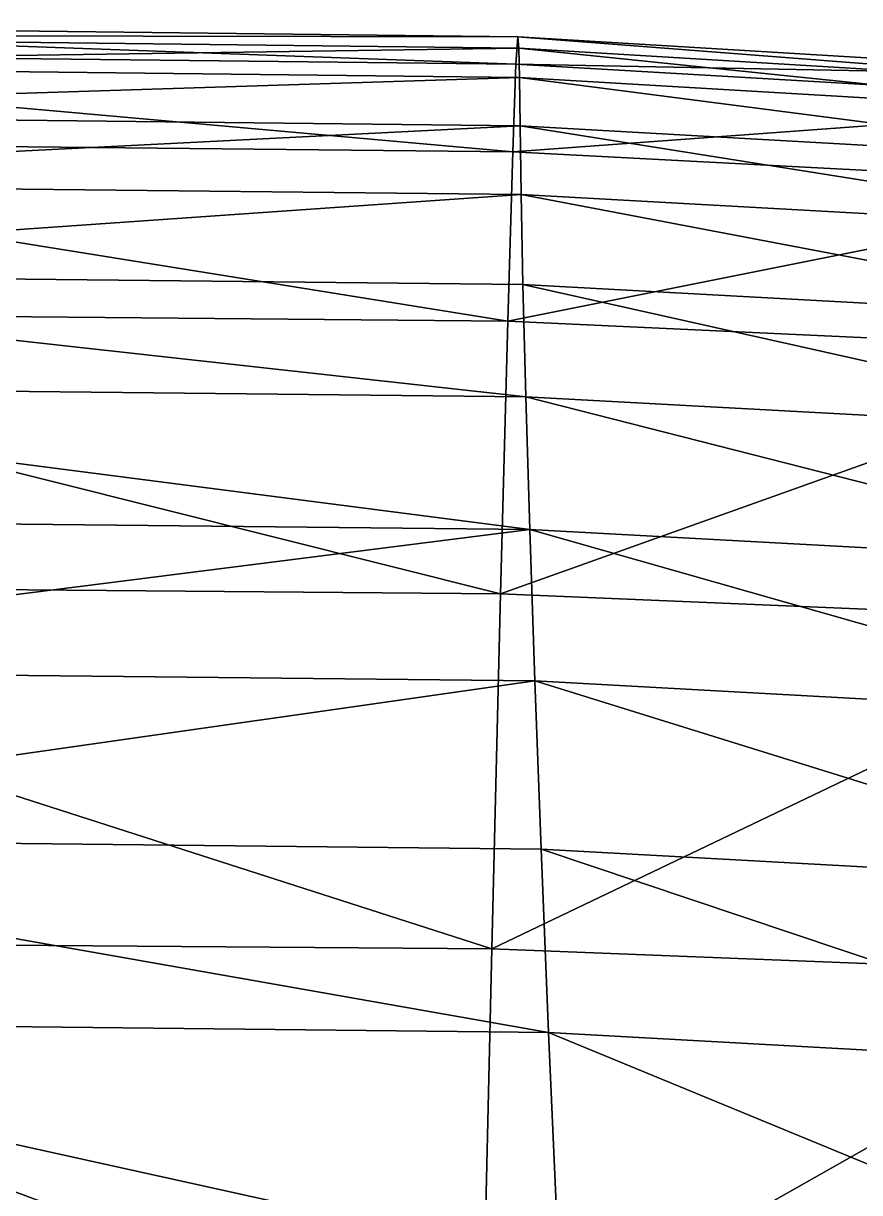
# Model space of a CAD drawing. Header units: centimetres. Extents: x -1118 to 1118, y -522 to 523.
# Drawn here: x -46.35 to -24.46, y 492.68 to 523.28 of the extents above; entities that cross this region are included whole.
import ezdxf

# ---------------------------------------------------------------- set-up
doc = ezdxf.new("R2010")
doc.units = ezdxf.units.CM
doc.layers.add('fabric', color=7, linetype='Continuous', true_color=0x9ab9e5)

msp = doc.modelspace()

# ---------------------------------------------------------------- meshes
at = {"layer": 'fabric', "color": 112, "true_color": 0x00d879}
mesh = msp.add_polyface(dxfattribs=at)
corners = [(-35.274, 438.204, 420.606), (-35.07, 450.907, 413.676), (-66.252, 451.086, 413.991), (-65.79, 463.851, 406.176), (-34.842, 463.656, 405.871), (-65.292, 476.373, 397.728), (-34.596, 476.165, 397.432), (-64.768, 488.367, 388.891), (-34.338, 488.147, 388.603), (-64.256, 499.29, 380.211), (-34.085, 499.057, 379.934), (-63.791, 508.601, 372.238), (-33.856, 508.353, 371.975), (-63.41, 515.759, 365.521), (-33.667, 515.488, 365.287), (-63.149, 520.221, 360.609), (-33.538, 519.917, 360.428), (-62.981, 522.543, 357.023), (-33.456, 522.208, 356.916), (-62.883, 523.279, 354.287), (-33.407, 522.929, 354.267), (-62.829, 522.981, 351.922), (-33.381, 522.632, 351.983), (-118.052, 522.979, 351.923), (-118.138, 523.276, 354.288), (-62.793, 522.206, 349.452), (-33.363, 521.866, 349.568), (-62.757, 520.926, 346.672), (-33.345, 520.599, 346.824), (-117.936, 520.924, 346.674), (-117.993, 522.203, 349.453), (-62.7, 519.118, 343.38), (-33.317, 518.8, 343.551), (-62.605, 516.757, 339.371), (-33.27, 516.444, 339.552), (-117.722, 516.755, 339.373), (-117.854, 519.116, 343.381), (-59.966, 482.87, 281.695), (-60.712, 491.107, 295.933), (-32.336, 490.799, 296.123), (-31.968, 482.562, 281.886), (-58.931, 470.108, 263.014), (-31.457, 469.801, 263.206), (-112.628, 470.111, 263.022), (-114.072, 482.873, 281.703), (-61.968, 506.381, 321.995), (-62.24, 510.342, 328.635), (-33.09, 510.03, 328.82), (-32.956, 506.069, 322.179), (-61.636, 501.979, 314.563), (-32.792, 501.668, 314.748), (-116.392, 501.98, 314.569), (-116.849, 506.381, 322)]
mesh.append_faces([[corners[k] for k in face] for face in [(0, 1, 2), (3, 2, 1), (1, 4, 3), (5, 3, 4), (4, 6, 5), (7, 5, 6), (6, 8, 7), (9, 7, 8), (8, 10, 9), (11, 9, 10), (10, 12, 11), (13, 11, 12), (12, 14, 13), (15, 13, 14), (14, 16, 15), (17, 15, 16), (16, 18, 17), (19, 17, 18), (18, 20, 19), (21, 19, 20), (20, 22, 21), (19, 21, 23), (17, 19, 24), (25, 21, 22), (22, 26, 25), (27, 25, 26), (26, 28, 27), (25, 27, 29), (21, 25, 30), (31, 27, 28), (28, 32, 31), (33, 31, 32), (32, 34, 33), (31, 33, 35), (27, 31, 36), (37, 38, 39), (39, 40, 37), (41, 37, 40), (40, 42, 41), (37, 41, 43), (38, 37, 44), (45, 46, 47), (47, 48, 45), (49, 45, 48), (48, 50, 49), (45, 49, 51), (46, 45, 52)]], dxfattribs={"vtx2": -1, "color": 112})
at = {"layer": 'fabric', "color": 124, "true_color": 0x009980}
mesh = msp.add_polyface(dxfattribs=at)
corners = [(-57.528, 450.459, 239.238), (-58.931, 470.107, 263.014), (-31.457, 469.8, 263.206), (-30.765, 450.151, 239.429), (-55.842, 428.776, 212.98), (-29.933, 428.466, 213.167), (-108.32, 428.779, 212.987), (-110.672, 450.462, 239.246), (-112.628, 470.111, 263.022), (-205.593, 450.486, 239.294), (-203.302, 428.798, 213.024), (-207.496, 470.137, 263.074), (-61.242, 497.183, 306.383), (-32.598, 496.873, 306.569), (-32.336, 490.799, 296.123), (-60.711, 491.107, 295.933), (-115.847, 497.184, 306.39), (-115.11, 491.11, 295.941), (-116.392, 501.98, 314.569), (-61.636, 501.979, 314.563), (-32.792, 501.668, 314.748), (-62.452, 513.816, 334.442), (-33.194, 513.504, 334.626), (-33.09, 510.03, 328.82), (-62.239, 510.342, 328.635), (-117.511, 513.814, 334.444), (-117.221, 510.341, 328.639), (-117.721, 516.755, 339.373), (-62.605, 516.757, 339.371), (-33.27, 516.443, 339.552), (-16.687, 450.368, 412.733), (-35.069, 450.907, 413.676), (-35.274, 438.204, 420.606), (-16.597, 463.071, 404.955), (-34.842, 463.656, 405.871), (-16.5, 475.54, 396.543), (-34.596, 476.165, 397.432), (-16.398, 487.486, 387.74), (-34.337, 488.147, 388.603), (-16.298, 498.359, 379.102), (-34.085, 499.057, 379.934), (-16.207, 507.608, 371.186), (-33.855, 508.353, 371.975), (-16.133, 514.676, 364.583), (-33.667, 515.488, 365.287), (-16.082, 519.003, 359.888), (-33.538, 519.917, 360.428), (-16.05, 521.201, 356.596), (-33.456, 522.208, 356.916), (-16.031, 521.881, 354.207), (-33.407, 522.929, 354.267), (-16.02, 521.582, 352.165), (-33.381, 522.632, 351.983), (-16.013, 520.845, 349.917), (-33.363, 521.866, 349.568), (-16.006, 519.617, 347.279), (-33.345, 520.599, 346.824), (-15.995, 517.844, 344.067), (-33.317, 518.8, 343.551), (-15.977, 515.503, 340.096)]
mesh.append_faces([[corners[k] for k in face] for face in [(0, 1, 2), (2, 3, 0), (4, 0, 3), (3, 5, 4), (0, 4, 6), (6, 7, 0), (1, 0, 7), (7, 8, 1), (9, 7, 6), (6, 10, 9), (7, 9, 11), (11, 8, 7), (12, 13, 14), (14, 15, 12), (16, 12, 15), (15, 17, 16), (12, 16, 18), (18, 19, 12), (13, 12, 19), (19, 20, 13), (21, 22, 23), (23, 24, 21), (25, 21, 24), (24, 26, 25), (21, 25, 27), (27, 28, 21), (22, 21, 28), (28, 29, 22), (30, 31, 32), (33, 34, 31), (35, 36, 34), (37, 38, 36), (39, 40, 38), (41, 42, 40), (43, 44, 42), (45, 46, 44), (47, 48, 46), (49, 50, 48), (51, 52, 50), (53, 54, 52), (55, 56, 54), (57, 58, 56), (59, 29, 58)]], dxfattribs={"vtx2": -1, "color": 124})
mesh = msp.add_polyface(dxfattribs=at)
corners = [(-5.102, 497.66, 378.271), (-16.298, 498.359, 379.102), (-16.398, 487.486, 387.74), (-34.337, 488.147, 388.603), (-34.085, 499.057, 379.934), (-16.207, 507.608, 371.186), (-5.08, 506.863, 370.397), (-5.061, 513.864, 363.88), (-16.133, 514.676, 364.583), (-33.855, 508.353, 371.975), (-33.667, 515.488, 365.287), (-16.082, 519.003, 359.888), (-5.048, 518.089, 359.347), (-5.04, 520.194, 356.276), (-16.05, 521.201, 356.596), (-33.538, 519.917, 360.428), (-33.456, 522.208, 356.916), (-16.031, 521.881, 354.207), (-5.036, 520.832, 354.147), (-5.033, 520.532, 352.347), (-16.02, 521.582, 352.165), (-33.407, 522.929, 354.267), (-33.381, 522.632, 351.983), (-16.013, 520.845, 349.917), (-5.031, 519.825, 350.266), (-5.029, 518.635, 347.735), (-16.006, 519.617, 347.279), (-33.363, 521.866, 349.568), (-33.345, 520.599, 346.824), (-15.995, 517.844, 344.067), (-5.027, 516.888, 344.583), (-5.022, 514.562, 340.641), (-15.977, 515.503, 340.096), (-33.317, 518.8, 343.551), (-15.463, 481.625, 282.437), (-31.968, 482.562, 281.886), (-32.336, 490.799, 296.123), (-15.608, 489.861, 296.674), (-4.894, 480.685, 282.985), (-15.853, 505.134, 322.734), (-32.956, 506.069, 322.179), (-33.09, 510.03, 328.82), (-15.905, 509.096, 329.376), (-4.991, 504.199, 323.289), (-4.975, 499.795, 315.853), (-15.788, 500.732, 315.301), (-32.792, 501.668, 314.748), (-15.711, 495.936, 307.121), (-32.598, 496.873, 306.569), (-4.956, 494.998, 307.671), (-4.93, 488.923, 297.222), (-15.947, 512.57, 335.181), (-33.194, 513.504, 334.626), (-33.27, 516.443, 339.552), (-5.015, 511.635, 335.737), (-5.004, 508.162, 329.932)]
mesh.append_faces([[corners[k] for k in face] for face in [(0, 1, 2), (3, 2, 1), (4, 1, 5), (6, 5, 1), (7, 8, 5), (9, 5, 8), (10, 8, 11), (12, 11, 8), (13, 14, 11), (15, 11, 14), (16, 14, 17), (18, 17, 14), (19, 20, 17), (21, 17, 20), (22, 20, 23), (24, 23, 20), (25, 26, 23), (27, 23, 26), (28, 26, 29), (30, 29, 26), (31, 32, 29), (33, 29, 32), (34, 35, 36), (36, 37, 34), (38, 34, 37), (39, 40, 41), (41, 42, 39), (43, 39, 42), (44, 45, 39), (40, 39, 45), (45, 46, 40), (47, 48, 46), (46, 45, 47), (49, 47, 45), (50, 37, 47), (48, 47, 37), (37, 36, 48), (51, 52, 53), (53, 32, 51), (54, 51, 32), (55, 42, 51), (52, 51, 42), (42, 41, 52)]], dxfattribs={"vtx2": -1, "color": 124})

doc.saveas('drawing.dxf')
